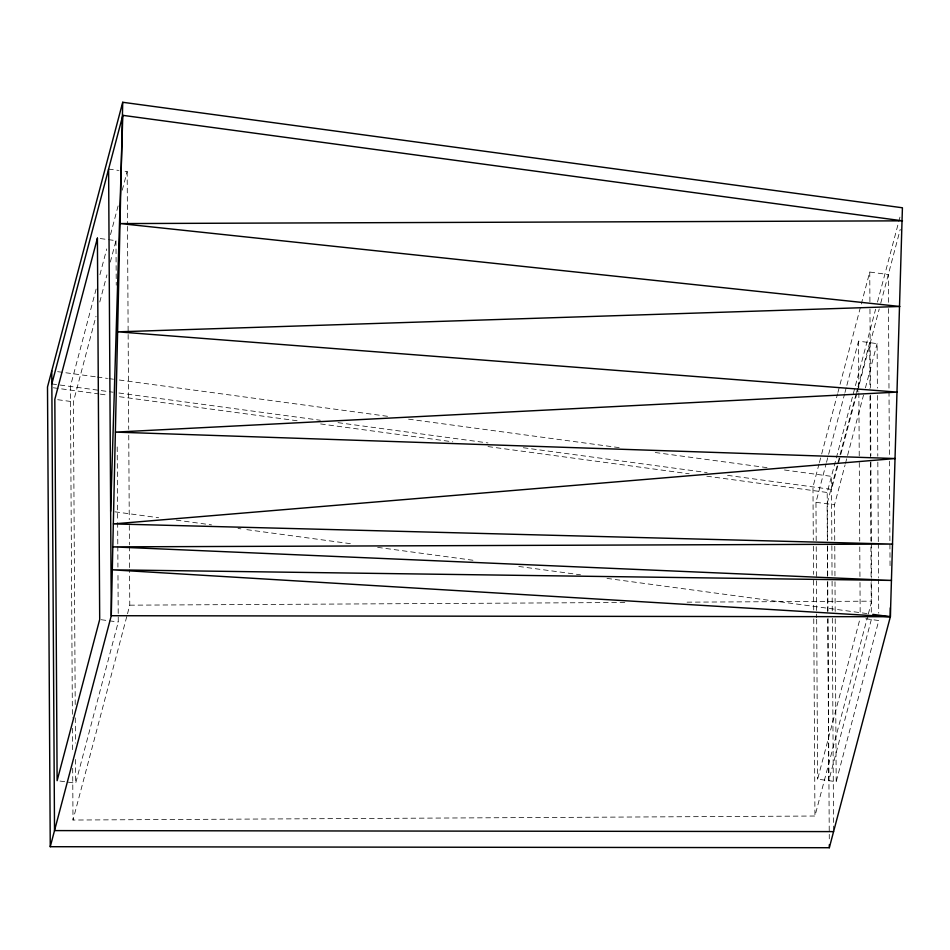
<?xml version="1.0" encoding="UTF-8"?>
<svg xmlns="http://www.w3.org/2000/svg" width="950" height="950" viewBox="0 0 950 950"><rect width="100%" height="100%" fill="white"/><g stroke="black" fill="none" stroke-linecap="round" stroke-linejoin="round"><path stroke-width="0.71" stroke-dasharray="4.75 3.56" d="M96.14 289.038L70.395 386.448L72.39 717.939M99.916 274.716L106.732 248.924M110.521 234.602L118.845 203.086M122.253 190.19L127.169 171.57L120.032 170.608M75.216 704.532L73.399 401.826L96.009 316.255M99.774 301.993L106.934 274.894M110.319 262.058L115.971 240.671L100.261 238.545M59.969 781.054L75.679 783.18L118.263 622.024L117.966 573.064M867.932 615.481L814.946 816.026L72.996 820.04L127.122 615.196M127.502 613.771L129.77 605.174L129.556 569.786M819.031 463.992L812.974 486.911L813.295 540.277M819.411 462.555L821.299 455.394M821.679 453.969L837.568 393.799M837.947 392.362L869.749 272.044L888.309 274.55L888.476 302.694M816.193 540.788L815.967 502.289L826.144 463.778M826.512 462.353L844.609 393.906M844.977 392.481L846.486 386.769M846.866 385.344L858.551 341.133L877.111 343.651L877.373 388.063M827.486 539.837L827.201 492.48L875.627 309.213M877.503 302.064L900.161 216.351M856.116 393.977L827.106 503.797L827.331 540.811M856.496 392.552L857.624 388.277M858.004 386.852L869.689 342.641L869.962 388.538M856.888 393.442L831.535 489.428L724.743 474.976M857.268 392.017L879.225 308.928M880.733 303.204L900.256 229.318M834.741 540.336L834.528 504.794L845.084 464.871M845.453 463.446L863.55 394.986M865.426 387.861L877.111 343.651M865.771 618.771L878.774 620.528L836.19 781.672L817.629 779.166L860.201 618.011M868.312 614.056L871.72 601.16L871.578 578.918M871.34 619.519L828.768 780.674L827.794 619.281M129.77 605.174L626.311 602.49M687.076 602.158L871.72 601.16M108.609 169.064L118.607 170.418M57.629 371.664L95.808 376.829M97.28 377.031L107.552 378.421M109.024 378.622L113.43 379.216M119.308 380.012L389.476 416.563M408.571 419.152L620.018 447.759M655.251 452.521L768.312 467.816M784.474 470.001L831.452 476.366L831.844 539.79M51.834 383.931L113.038 392.207M118.928 393.003L320.376 420.268M338.022 422.655L488.003 442.949M523.296 447.723L707.097 472.589M53.378 387.778L98.895 393.941M100.356 394.143L107.706 395.129M119.451 396.72L298.585 420.957M320.613 423.938L452.77 441.821M488.003 446.583L689.178 473.801M706.8 476.188L827.201 492.48M57.689 399.701L73.399 401.826M815.967 502.289L834.528 504.794M114.938 511.824L158.626 517.726M176.261 520.113L211.541 524.887M238.011 528.473L240.944 528.865M246.822 529.661L351.191 543.78M377.661 547.366L474.679 560.488M518.783 566.461L580.521 574.809M606.979 578.396L869.844 613.949M101.127 619.709L118.263 622.024M888.511 308.619L888.998 390.094M889.01 391.578L889.39 455.276M889.426 461.189L890.067 567.851M877.42 395.473L877.788 456.178M877.824 462.092L878.299 542.046M878.311 543.531L878.512 577.588M878.524 579.072L878.726 613.118M869.749 272.044L869.915 301.696M869.962 309.106L870.438 387.671M870.485 395.093L870.841 455.869M870.877 461.807L871.364 541.856M871.364 543.341L871.578 577.434M869.998 395.948L870.366 456.653M870.402 462.567L870.877 541.049M870.913 546.974L871.091 576.579M871.126 582.504L871.328 616.562M858.551 341.133L858.847 391.471M858.859 392.956L859.239 456.629M859.275 462.543L859.738 541.025M859.774 546.939L859.952 576.555M859.988 582.481L860.166 612.085M834.777 546.262L834.955 575.866M834.991 581.792L835.169 611.408M835.216 618.806L836.19 781.672M831.867 545.716L832.046 575.332M832.081 581.258L832.259 610.886M832.307 618.296L833.578 830.122M827.521 545.763L827.699 575.367M827.735 581.293L827.913 610.886M827.949 618.296L829.279 838.838M827.367 546.737L827.545 576.341M827.581 582.267L827.759 611.883M816.228 546.701L816.43 579.286M816.442 580.759L816.656 617.773M816.668 619.258L817.629 779.166M813.331 546.214L813.497 574.382M813.533 580.308L813.711 609.959M813.758 618.854L814.946 816.026M127.169 171.57L127.49 224.901M127.502 226.385L128.143 333.034M128.143 334.519L128.713 429.317M128.749 435.242L129.259 519.65M129.295 525.552L129.414 544.718M129.414 546.191L129.556 568.314M115.971 240.671L116.244 285.19M117.206 446.928L117.657 521.122M117.669 522.607L117.8 544.861M117.812 546.345L117.931 567.126M75.287 717.891L75.442 743.114M75.537 759.442L75.679 783.18M72.449 728.294L72.592 751.972M72.687 768.253L72.996 820.04"/><path stroke-width="1.43" d="M122.716 102.279L111.281 615.719L50.255 846.711L829.326 847.721L890.364 616.728L902.417 207.777L122.716 102.279L47.5 386.983L50.255 846.711M110.663 511.242L122.799 115.342L902.5 220.839L120.306 223.583L899.876 306.47L117.824 331.835L897.251 392.113L115.508 432.108L895.209 458.541L113.394 523.913L892.584 544.089L112.872 546.867L891.468 580.414L112.337 569.822L890.364 616.728L890.304 607.846M51.834 383.931L122.799 115.342M833.589 831.606L54.518 830.597L51.763 370.868M872.777 614.353L890.364 616.728L111.281 615.719L108.609 169.064M829.314 844.752L829.326 847.721M97.411 238.153L54.827 399.309L57.119 780.674L99.691 619.519L97.411 238.153"/></g></svg>
